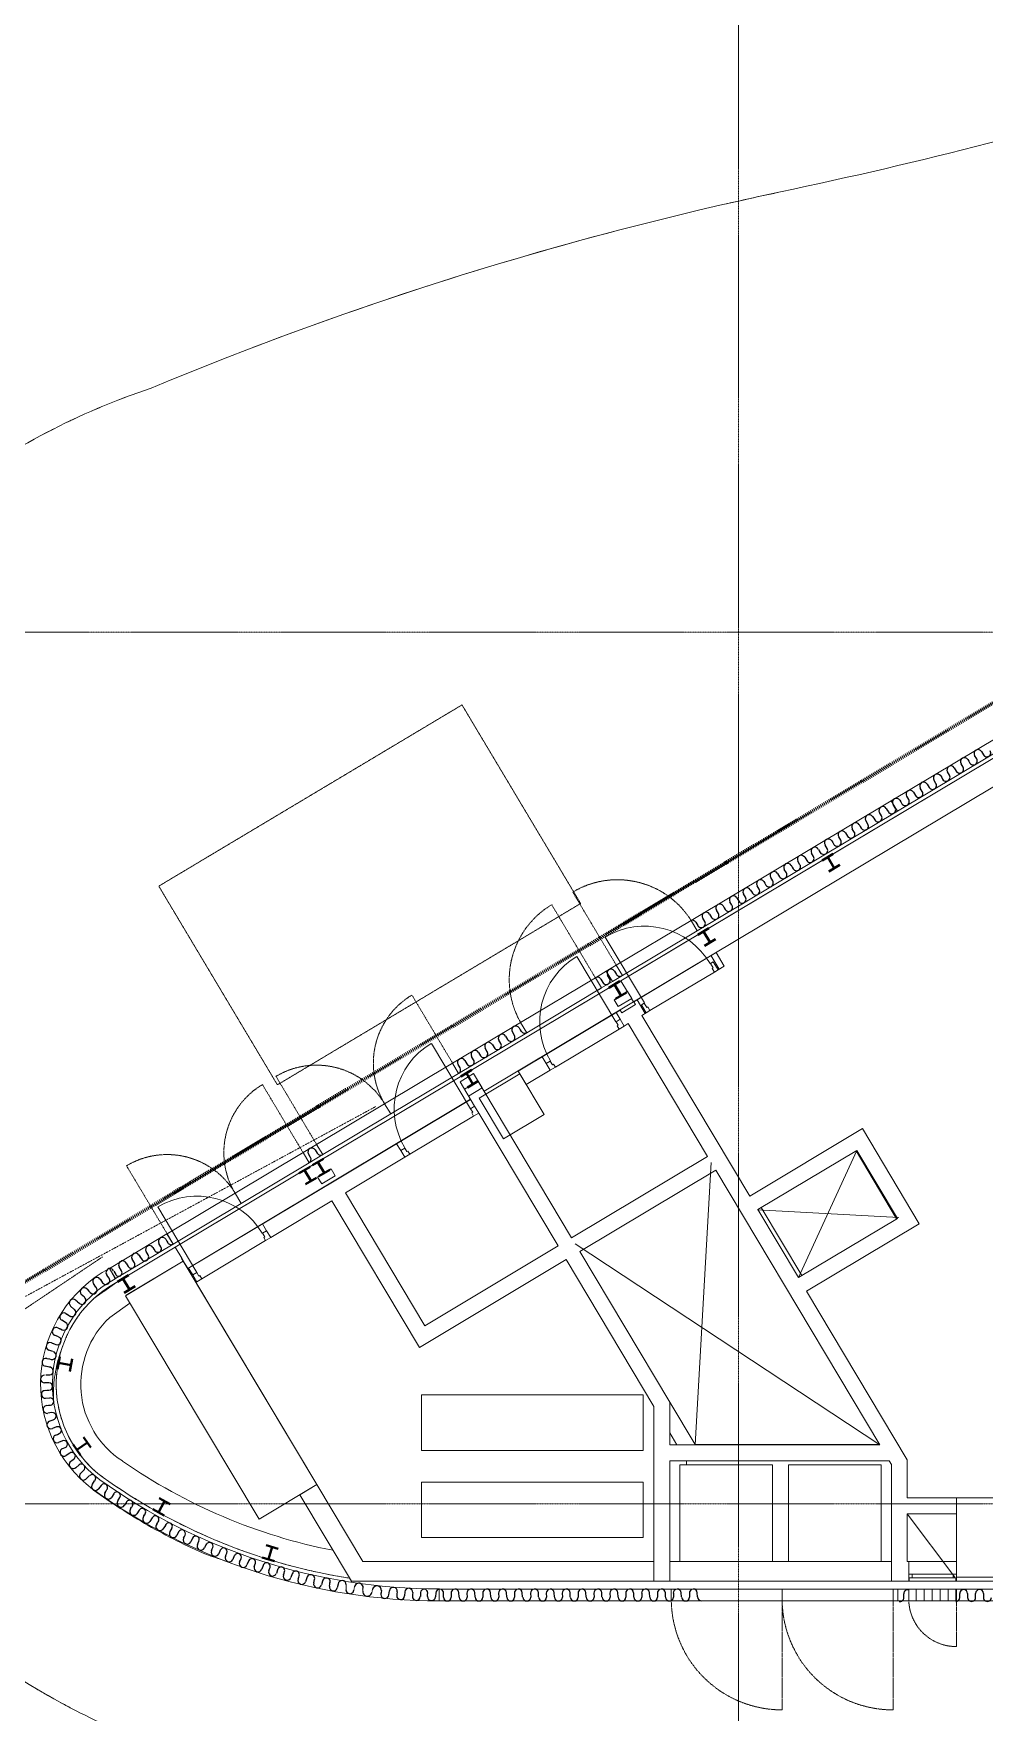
# Model space of a CAD drawing. Header units: millimetres. Extents: x -1578195 to 622687, y -255792 to 391308.
# Drawn here: x -1537657 to -1525649, y 113084 to 134269 of the extents above; entities that cross this region are included whole.
import ezdxf

# ---------------------------------------------------------------- set-up
doc = ezdxf.new("R2010")
doc.units = ezdxf.units.MM
for name, pattern in [('Center', [25.4, 15.875, -3.175, 3.175, -3.175]), ('Double dash', [24.5, 10, -3, 2, -3, 2, -4.5]), ('Grid Line', [21, 12, -3, 3, -3]), ('Hidden', [2.25, 1, -1.25]), ('Long Dash', [13.5, 9, -4.5]), ('Overhead', [1.8, 1.2, -0.6])]:
    doc.linetypes.add(name, pattern=pattern)
for name, color, linetype, lineweight in [('A-010-M_CENTRELINE', 130, 'Center', 5), ('A-010-M_LINE', 90, 'Continuous', 5), ('A-010-M_LINE_Over', 1, 'Overhead', 5), ('A-200-M_WALL', 113, 'Continuous', 9), ('A-200-M_WALL_EXT', 113, 'Continuous', 9), ('A-200-M_WALL_INT', 2, 'Continuous', 9), ('A-215-M_CURT_PANEL', 51, 'Continuous', 5), ('A-230-M_FLOOR', 192, 'Continuous', 18), ('A-314-M_WINDOW', 151, 'Continuous', 5), ('A-325-M_DOOR', 31, 'Continuous', 5), ('A-325-M_DOOR_PANEL', 31, 'Continuous', 5), ('A-325-MH_DOOR', 31, 'Long Dash', 5), ('C-910-M_SITE_BOUND', 91, 'Double dash', 70), ('S-280-M_COLUMN', 52, 'Continuous', 9), ('Z-030-M_GRID', 191, 'Continuous', 5), ('Z-060-M_DETAIL', 92, 'Continuous', 5)]:
    doc.layers.add(name, color=color, linetype=linetype, lineweight=lineweight)

# ---------------------------------------------------------------- blocks, each defined once
blk = doc.blocks.new('0291')
at = {"layer": 'A-325-M_DOOR_PANEL'}
h = blk.add_hatch(dxfattribs=at)
h.set_pattern_fill('FP_5', color=1, angle=180, style=0, pattern_type=2)
h.set_pattern_definition([(90, (8690.78, 151381.17), (-100, 6e-15), [])])
h.paths.add_polyline_path([(9000, 151381), (9000, 151231), (9600, 151231), (9600, 151381), (9086, 151381)], flags=0)
at = {"layer": 'A-010-M_CENTRELINE', "color": 1}
for p, q in [((1893, 151435), (1893, 151385)), ((1998, 151409), (1991, 151368)), ((2106, 151382), (2106, 151355)), ((2229, 151375), (2217, 151339))]:
    blk.add_line(p, q, dxfattribs=at)
at = {"layer": 'A-010-M_LINE', "color": 1, "lineweight": 25}
for p, q in [((9745, 161847), (9758, 161826)), ((9745, 161847), (9758, 161826)), ((9857, 161856), (9831, 161898)), ((9917, 161950), (9930, 161928)), ((9930, 161928), (9942, 161907)), ((9402, 161642), (9415, 161621)), ((9513, 161650), (9488, 161693)), ((9573, 161745), (9586, 161723)), ((9586, 161723), (9599, 161702)), ((9685, 161753), (9659, 161796)), ((9758, 161826), (9771, 161804)), ((9058, 161437), (9071, 161415)), ((9170, 161445), (9144, 161488)), ((9230, 161539), (9243, 161518)), ((9243, 161518), (9256, 161497)), ((9342, 161548), (9316, 161591)), ((9415, 161621), (9427, 161599)), ((8715, 161232), (8728, 161210)), ((8827, 161240), (8801, 161283)), ((8887, 161334), (8900, 161313)), ((8900, 161313), (8912, 161291)), ((8998, 161343), (8973, 161386)), ((9071, 161415), (9084, 161394)), ((8372, 161027), (8384, 161005)), ((8384, 161005), (8397, 160984)), ((8483, 161035), (8458, 161078)), ((8543, 161129), (8556, 161108)), ((8556, 161108), (8569, 161086)), ((8655, 161137), (8629, 161180)), ((8728, 161210), (8741, 161189)), ((8028, 160821), (8041, 160800)), ((8041, 160800), (8054, 160778)), ((8140, 160830), (8114, 160873)), ((8200, 160924), (8213, 160902)), ((8213, 160902), (8226, 160881)), ((8311, 160932), (8286, 160975)), ((7685, 160616), (7698, 160595)), ((7685, 160616), (7698, 160595)), ((7698, 160595), (7711, 160573)), ((7796, 160625), (7771, 160667)), ((7857, 160719), (7869, 160697)), ((7869, 160697), (7882, 160676)), ((7968, 160727), (7942, 160770)), ((7342, 160411), (7354, 160390)), ((7354, 160390), (7367, 160368)), ((7453, 160419), (7427, 160462)), ((7513, 160514), (7526, 160492)), ((7526, 160492), (7539, 160471)), ((7625, 160522), (7599, 160565)), ((6938, 160112), (6912, 160155)), ((6938, 160112), (6912, 160155)), ((6998, 160206), (7011, 160184)), ((6998, 160206), (7011, 160184)), ((7011, 160184), (7024, 160163)), ((7110, 160214), (7084, 160257)), ((7170, 160308), (7183, 160287)), ((7183, 160287), (7196, 160265)), ((7281, 160317), (7256, 160360)), ((6595, 159906), (6569, 159949)), ((6655, 160001), (6668, 159979)), ((6655, 160001), (6668, 159979)), ((6668, 159979), (6680, 159958)), ((6766, 160009), (6741, 160052)), ((6826, 160103), (6839, 160082)), ((6839, 160082), (6852, 160060)), ((6311, 159795), (6324, 159774)), ((6324, 159774), (6337, 159753)), ((6423, 159804), (6397, 159847)), ((6483, 159898), (6496, 159877)), ((6496, 159877), (6509, 159855)), ((5221, 159086), (5195, 159129)), ((5281, 159180), (5294, 159159)), ((5294, 159159), (5307, 159137)), ((5110, 159077), (5122, 159056)), ((5122, 159056), (5135, 159034)), ((4080, 158462), (4092, 158440)), ((3736, 158257), (3749, 158235)), ((3848, 158265), (3822, 158308)), ((3908, 158359), (3921, 158338)), ((3921, 158338), (3933, 158316)), ((4019, 158368), (3994, 158411)), ((4092, 158440), (4105, 158419)), ((3393, 158052), (3406, 158030)), ((3504, 158060), (3479, 158103)), ((3564, 158154), (3577, 158133)), ((3577, 158133), (3590, 158111)), ((3676, 158162), (3650, 158205)), ((3749, 158235), (3762, 158214)), ((3333, 157957), (3307, 158000)), ((3406, 158030), (3418, 158009)), ((1444, 156829), (1418, 156872)), ((1504, 156923), (1517, 156902)), ((1517, 156902), (1530, 156880)), ((-445, 155700), (-470, 155743)), ((-384, 155795), (-372, 155773)), ((-372, 155773), (-359, 155752)), ((-884, 155494), (-871, 155473)), ((-780, 155498), (-808, 155545)), ((-722, 155597), (-709, 155575)), ((-718, 155589), (-705, 155568)), ((-705, 155568), (-692, 155547)), ((-606, 155598), (-632, 155641)), ((-546, 155692), (-533, 155671)), ((-533, 155671), (-523, 155654)), ((-1215, 155294), (-1200, 155274)), ((-1210, 155287), (-1195, 155267)), ((-1099, 155303), (-1128, 155344)), ((-1041, 155392), (-1028, 155370)), ((-1028, 155370), (-1016, 155351)), ((-941, 155396), (-972, 155447)), ((-871, 155473), (-858, 155451)), ((-1411, 155064), (-1452, 155100)), ((-1377, 155167), (-1360, 155148)), ((-1371, 155160), (-1355, 155142)), ((-1355, 155142), (-1338, 155123)), ((-1265, 155192), (-1297, 155237)), ((-1195, 155267), (-1181, 155246)), ((-1645, 154859), (-1624, 154846)), ((-1544, 154914), (-1585, 154950)), ((-1519, 155026), (-1500, 155009)), ((-1512, 155020), (-1493, 155003)), ((-1493, 155003), (-1475, 154987)), ((-1746, 154678), (-1723, 154667)), ((-1738, 154674), (-1715, 154663)), ((-1715, 154663), (-1693, 154653)), ((-1652, 154745), (-1698, 154774)), ((-1637, 154854), (-1616, 154841)), ((-1616, 154841), (-1595, 154827)), ((-1827, 154489), (-1803, 154480)), ((-1819, 154486), (-1795, 154477)), ((-1795, 154477), (-1772, 154468)), ((-1739, 154564), (-1789, 154587)), ((-1886, 154292), (-1862, 154287)), ((-1878, 154290), (-1853, 154285)), ((-1810, 154378), (-1862, 154395)), ((-1853, 154285), (-1829, 154279)), ((-1854, 154182), (-1908, 154194)), ((-1857, 154183), (-1908, 154194)), ((-1899, 154083), (-1874, 154083)), ((-1874, 154083), (-1849, 154083)), ((-1859, 153982), (-1914, 153982)), ((-1909, 153888), (-1884, 153890)), ((-1884, 153890), (-1859, 153891)), ((-1847, 153792), (-1902, 153788)), ((-1891, 153698), (-1866, 153700)), ((-1891, 153698), (-1866, 153700)), ((-1821, 153608), (-1875, 153599)), ((-1866, 153700), (-1841, 153701)), ((-1853, 153499), (-1830, 153508)), ((-1830, 153508), (-1807, 153518)), ((-1765, 153427), (-1815, 153406)), ((-1777, 153324), (-1753, 153333)), ((-1753, 153333), (-1730, 153343)), ((-1687, 153252), (-1738, 153231)), ((-1676, 153158), (-1653, 153168)), ((-1699, 153149), (-1676, 153158)), ((-1597, 153097), (-1642, 153067)), ((-1585, 152991), (-1565, 153006)), ((-1565, 153006), (-1546, 153022)), ((-1479, 152948), (-1521, 152913)), ((-1457, 152842), (-1439, 152860)), ((-1439, 152860), (-1421, 152877)), ((-1345, 152813), (-1392, 152767)), ((-1296, 152727), (-1282, 152748)), ((-1311, 152707), (-1296, 152727)), ((-1311, 152707), (-1296, 152727)), ((-1201, 152689), (-1233, 152645)), ((-1153, 152593), (-1140, 152614)), ((-1152, 152593), (-1140, 152615)), ((-1152, 152593), (-1140, 152615)), ((-1140, 152614), (-1127, 152636)), ((-1041, 152585), (-1069, 152538)), ((-976, 152517), (-963, 152538)), ((-989, 152495), (-976, 152517)), ((-880, 152480), (-910, 152434)), ((-828, 152392), (-816, 152414)), ((-814, 152416), (-810, 152423)), ((-720, 152377), (-749, 152331)), ((-665, 152295), (-652, 152316)), ((-654, 152313), (-650, 152320)), ((-650, 152318), (-646, 152326)), ((-556, 152279), (-586, 152234)), ((-498, 152200), (-485, 152222)), ((-487, 152219), (-483, 152226)), ((-484, 152224), (-479, 152231)), ((-389, 152185), (-419, 152139)), ((-306, 152150), (-331, 152106)), ((-222, 152102), (-244, 152057)), ((-159, 152022), (-148, 152044)), ((-148, 152044), (-140, 152062)), ((-47, 152024), (-69, 151979)), ((16, 151944), (27, 151966)), ((27, 151966), (35, 151984)), ((128, 151946), (106, 151901)), ((202, 151887), (210, 151905)), ((193, 151864), (202, 151887)), ((304, 151871), (285, 151825)), ((371, 151794), (381, 151818)), ((381, 151818), (388, 151836)), ((482, 151802), (463, 151756)), ((549, 151725), (559, 151748)), ((559, 151748), (567, 151766)), ((661, 151732), (641, 151686)), ((734, 151665), (742, 151688)), ((742, 151688), (749, 151707)), ((845, 151679), (828, 151632)), ((918, 151612), (927, 151636)), ((927, 151636), (933, 151655)), ((1029, 151626), (1013, 151579)), ((1103, 151560), (1111, 151584)), ((1111, 151584), (1117, 151602)), ((1213, 151574), (1197, 151527)), ((1287, 151508), (1295, 151531)), ((1295, 151531), (1302, 151550)), ((1398, 151522), (1381, 151474)), ((1485, 151460), (1495, 151502)), ((1595, 151481), (1581, 151433)), ((1684, 151419), (1690, 151443)), ((1690, 151443), (1690, 151463)), ((1793, 151444), (1782, 151396)), ((2336, 151337), (2333, 151314)), ((2335, 151326), (2336, 151335)), ((2340, 151362), (2336, 151337)), ((2433, 151310), (2440, 151360)), ((2536, 151323), (2533, 151300)), ((2539, 151347), (2536, 151323)), ((2539, 151346), (2536, 151321)), ((2635, 151346), (2633, 151296)), ((2733, 151314), (2731, 151294)), ((2735, 151337), (2732, 151312)), ((2735, 151338), (2733, 151314)), ((2833, 151337), (2831, 151287)), ((2922, 151287), (2923, 151312)), ((2923, 151312), (2924, 151332)), ((3025, 151332), (3022, 151282)), ((3122, 151278), (3124, 151327)), ((3219, 151328), (3222, 151279)), ((3322, 151284), (3319, 151334)), ((3419, 151328), (3422, 151279)), ((3522, 151284), (3519, 151334)), ((3619, 151328), (3622, 151279)), ((3722, 151284), (3719, 151334)), ((3819, 151328), (3822, 151279)), ((3922, 151284), (3919, 151334)), ((4019, 151328), (4022, 151279)), ((4122, 151284), (4119, 151334)), ((4222, 151328), (4225, 151279)), ((4325, 151284), (4322, 151334)), ((4422, 151328), (4425, 151279)), ((4525, 151284), (4522, 151334)), ((4622, 151328), (4625, 151279)), ((4725, 151284), (4722, 151334)), ((4822, 151328), (4825, 151279)), ((4925, 151284), (4922, 151334)), ((5022, 151328), (5025, 151279)), ((5125, 151284), (5122, 151334)), ((5225, 151328), (5228, 151279)), ((5328, 151284), (5325, 151334)), ((5425, 151328), (5428, 151279)), ((5528, 151284), (5525, 151334)), ((5626, 151328), (5628, 151279)), ((5728, 151284), (5725, 151334)), ((5826, 151328), (5828, 151279)), ((5928, 151284), (5925, 151334)), ((6026, 151328), (6028, 151279)), ((6128, 151284), (6125, 151334)), ((6229, 151328), (6231, 151279)), ((6331, 151284), (6328, 151334)), ((8936, 151273), (8935, 151323)), ((9642, 151274), (9642, 151324)), ((9742, 151325), (9742, 151300)), ((9742, 151300), (9742, 151275)), ((9842, 151275), (9842, 151325)), ((9942, 151326), (9942, 151301)), ((9942, 151301), (9942, 151276))]:
    blk.add_line(p, q, dxfattribs=at)
at = {"layer": 'A-010-M_LINE', "color": 1, "linetype": 'Hidden'}
blk.add_line((2270, 157471), (-3183, 154519), dxfattribs=at)
at = {"layer": 'A-010-M_LINE', "color": 1}
for p, q in [((6303, 153201), (6504, 156765)), ((7605, 155311), (8344, 156917)), ((8872, 156068), (7090, 156168)), ((8633, 153201), (4787, 155739)), ((8780, 151731), (5980, 151731)), ((5980, 151731), (5980, 151481)), ((8780, 151481), (8780, 151731)), ((5980, 151481), (8780, 151481))]:
    blk.add_line(p, q, dxfattribs=at)
at = {"layer": 'A-010-M_LINE', "color": 1, "linetype": 'Overhead'}
blk.add_line((-1183, 155573), (-32940, 134267), dxfattribs=at)
at = {"layer": 'A-010-M_LINE', "color": 1, "lineweight": 25}
for centre, radius, start, end in [((9702, 161822), 50, 30.8592, 210.8592), ((9814, 161830), 50, 210.8592, 30.8592), ((9874, 161924), 50, 30.8592, 210.8592), ((9985, 161933), 50, 210.8592, 30.8592), ((9359, 161616), 50, 30.8592, 210.8592), ((9470, 161625), 50, 210.8592, 30.8592), ((9531, 161719), 50, 30.8592, 210.8592), ((9642, 161727), 50, 210.8592, 30.8592), ((9015, 161411), 50, 30.8592, 210.8592), ((9127, 161420), 50, 210.8592, 30.8592), ((9187, 161514), 50, 30.8592, 210.8592), ((9299, 161522), 50, 210.8592, 30.8592), ((8672, 161206), 50, 30.8592, 210.8592), ((8784, 161214), 50, 210.8592, 30.8592), ((8844, 161309), 50, 30.8592, 210.8592), ((8955, 161317), 50, 210.8592, 30.8592), ((8329, 161001), 50, 30.8592, 210.8592), ((8440, 161009), 50, 210.8592, 30.8592), ((8500, 161103), 50, 30.8592, 210.8592), ((8612, 161112), 50, 210.8592, 30.8592), ((7985, 160796), 50, 30.8592, 210.8592), ((8097, 160804), 50, 210.8592, 30.8592), ((8157, 160898), 50, 30.8592, 210.8592), ((8269, 160907), 50, 210.8592, 30.8592), ((7642, 160591), 50, 30.8592, 210.8592), ((7753, 160599), 50, 210.8592, 30.8592), ((7814, 160693), 50, 30.8592, 210.8592), ((7925, 160701), 50, 210.8592, 30.8592), ((7299, 160385), 50, 30.8592, 210.8592), ((7410, 160394), 50, 210.8592, 30.8592), ((7470, 160488), 50, 30.8592, 210.8592), ((7582, 160496), 50, 210.8592, 30.8592), ((6955, 160180), 50, 30.8592, 210.8592), ((6955, 160180), 50, 30.8592, 210.8592), ((7067, 160189), 50, 210.8592, 30.8592), ((7127, 160283), 50, 30.8592, 210.8592), ((7238, 160291), 50, 210.8592, 30.8592), ((6612, 159975), 50, 30.8592, 210.8592), ((6723, 159983), 50, 210.8592, 30.8592), ((6784, 160078), 50, 30.8592, 210.8592), ((6895, 160086), 50, 210.8592, 30.8592), ((6269, 159770), 50, 30.8592, 118.396), ((6380, 159778), 50, 210.8592, 30.8592), ((6440, 159872), 50, 30.8592, 210.8592), ((6552, 159881), 50, 210.8592, 30.8592), ((5067, 159052), 50, 30.8592, 123.0185), ((5238, 159154), 50, 30.8592, 210.8592), ((5350, 159163), 50, 210.8592, 308.0742), ((5178, 159060), 50, 210.8592, 30.8592), ((4037, 158436), 50, 30.8592, 210.8592), ((3693, 158231), 50, 30.8592, 210.8592), ((3805, 158239), 50, 210.8592, 30.8592), ((3865, 158334), 50, 30.8592, 210.8592), ((3976, 158342), 50, 210.8592, 30.8592), ((4148, 158445), 50, 210.8592, 306.5391), ((3350, 158026), 50, 30.8592, 210.8592), ((3461, 158034), 50, 210.8592, 30.8592), ((3522, 158128), 50, 30.8592, 210.8592), ((3633, 158137), 50, 210.8592, 30.8592), ((3290, 157932), 50, 305.3871, 30.8592), ((1461, 156897), 50, 30.8592, 210.8592), ((1401, 156803), 50, 301.9214, 30.8592), ((1573, 156906), 50, 210.8592, 304.6137), ((-589, 155666), 50, 30.8592, 210.8592), ((-427, 155769), 50, 30.8592, 210.8592), ((-316, 155777), 50, 210.8592, 303.069), ((-929, 155473), 50, 26.7552, 210.8592), ((-819, 155475), 45.5, 210.8592, 30.8592), ((-765, 155571), 50, 30.8592, 210.8592), ((-649, 155572), 50, 210.8592, 30.8592), ((-484, 155677), 45.7, 210.8592, 30.8592), ((-1256, 155265), 50, 34.8592, 214.8592), ((-1140, 155275), 50, 214.8592, 34.8592), ((-1089, 155376), 50, 22.8102, 218.458), ((-979, 155373), 43.6, 210.8592, 30.8592), ((-1414, 155133), 50, 41.3968, 221.3968), ((-1301, 155156), 50, 221.3968, 41.3968), ((-1672, 154816), 50, 57.3968, 237.3968), ((-1552, 154988), 50, 48.3968, 228.3968), ((-1568, 154870), 50, 237.3968, 57.3968), ((-1442, 155024), 50, 228.3968, 48.3968), ((-1767, 154632), 50, 64.3968, 244.3968), ((-1671, 154698), 50, 244.3968, 64.3968), ((-1844, 154442), 50, 69.0554, 249.0554), ((-1754, 154515), 50, 249.0554, 69.0554), ((-1897, 154243), 50, 77.3334, 257.3334), ((-1818, 154328), 50, 257.3334, 77.3334), ((-1914, 154032), 50, 90, 270), ((-1854, 154133), 50, 275.8379, 93.3177), ((-1905, 153838), 50, 94, 274), ((-1859, 153937), 45.5, 270, 90), ((-1883, 153648), 50, 99, 279), ((-1844, 153747), 45.5, 274, 94), ((-1814, 153563), 45.5, 279, 99), ((-1834, 153452), 50, 112.2369, 292.2369), ((-1747, 153385), 45.5, 292.2369, 112.2369), ((-1757, 153278), 50, 112.2369, 292.2369), ((-1670, 153210), 45.5, 292.2369, 112.2369), ((-1670, 153108), 50, 124.2369, 304.2369), ((-1553, 152952), 50, 129.2369, 309.2369), ((-1571, 153060), 45.5, 304.2369, 124.2369), ((-1450, 152912), 45.5, 309.2369, 129.2369), ((-1423, 152806), 50, 129.2369, 307.7162), ((-1313, 152780), 45.5, 314.2369, 134.2369), ((-1271, 152677), 50, 139.2369, 319.2369), ((-1164, 152663), 45.5, 324.2369, 144.2369), ((-1110, 152567), 50, 144.2369, 324.2369), ((-1002, 152562), 45.5, 329.2369, 149.2369), ((-949, 152465), 50, 142.2369, 322.2369), ((-842, 152456), 45.5, 314.4054, 147.2369), ((-789, 152362), 50, 142.2369, 322.2369), ((-682, 152352), 45.5, 314.4054, 147.2369), ((-625, 152264), 50, 142.2369, 322.2369), ((-515, 152260), 45.5, 321.4054, 154.2369), ((-458, 152170), 50, 142.2369, 322.2369), ((-346, 152172), 45.5, 330.4054, 163.2369), ((-287, 152081), 50, 150.4054, 330.4054), ((-181, 152082), 45.7, 334.4054, 154.4054), ((-114, 152000), 50, 154.4054, 334.4054), ((-6, 152004), 45.7, 334.4054, 154.4054), ((61, 151922), 50, 154.4054, 334.4054), ((168, 151923), 45.7, 337.1439, 157.1439), ((346, 151854), 45.7, 337.1439, 157.1439), ((239, 151845), 50, 157.1439, 337.1439), ((417, 151775), 50, 157.1439, 337.1439), ((525, 151784), 45.7, 337.1439, 157.1439), ((595, 151705), 50, 157.1439, 337.1439), ((705, 151720), 45.7, 344.1439, 164.1439), ((889, 151667), 45.7, 344.1439, 164.1439), ((781, 151648), 50, 160.5635, 340.5635), ((965, 151596), 50, 160.5635, 340.5635), ((1073, 151615), 45.7, 344.1439, 164.1439), ((1150, 151543), 50, 160.5635, 340.5635), ((1258, 151563), 45.7, 344.1439, 164.1439), ((1334, 151491), 50, 160.5635, 340.5635), ((1447, 151513), 50, 346.4807, 167.7242), ((1644, 151471), 50, 346.4807, 167.7242), ((1843, 151439), 50, 355.2242, 175.2242), ((1533, 151446), 50, 164.1439, 344.1439), ((1733, 151407), 50, 166.6439, 346.6439), ((1941, 151373), 50, 166.6439, 354.0197), ((2053, 151400), 56, 341.3224, 170.5252), ((2161, 151347), 56, 171.5867, 351.6232), ((2284, 151366), 56, 352.7379, 171.6232), ((2383, 151313), 50, 178.152, 357.0668), ((2490, 151353), 50, 351.8303, 171.8303), ((2583, 151298), 50, 178.152, 357.0668), ((2685, 151341), 50, 354.8303, 174.6723), ((2781, 151289), 50, 177.0668, 357.0668), ((2879, 151334), 45.7, 357.0668, 177.0668), ((2972, 151285), 50, 177.0668, 357.0668), ((3075, 151329), 50, 357.0668, 177.0668), ((3172, 151281), 50, 183.9062, 357.1898), ((3269, 151331), 50, 3.1929, 183.1929), ((3372, 151281), 50, 183.9062, 357.1898), ((3469, 151331), 50, 3.1929, 183.1929), ((3572, 151281), 50, 183.9062, 357.1898), ((3669, 151331), 50, 3.1929, 183.1929), ((3772, 151281), 50, 183.9062, 357.1898), ((3869, 151331), 50, 3.1929, 183.1929), ((3972, 151281), 50, 183.9062, 357.1898), ((4069, 151331), 50, 3.1929, 183.1929), ((4175, 151281), 50, 183.9062, 357.1898), ((4272, 151331), 50, 3.1929, 183.1929), ((4375, 151281), 50, 183.9062, 357.1898), ((4472, 151331), 50, 3.1929, 183.1929), ((4575, 151281), 50, 183.9062, 357.1898), ((4672, 151331), 50, 3.1929, 183.1929), ((4775, 151281), 50, 183.9062, 357.1898), ((4872, 151331), 50, 3.1929, 183.1929), ((4975, 151281), 50, 183.9062, 357.1898), ((5072, 151331), 50, 3.1929, 183.1929), ((5178, 151281), 50, 183.9062, 357.1898), ((5275, 151331), 50, 3.1929, 183.1929), ((5378, 151281), 50, 183.9062, 357.1898), ((5475, 151331), 50, 3.1929, 183.1929), ((5578, 151281), 50, 183.9062, 357.1898), ((5675, 151331), 50, 3.1929, 183.1929), ((5778, 151281), 50, 183.9062, 357.1898), ((5875, 151331), 50, 3.1929, 183.1929), ((5978, 151281), 50, 183.9062, 357.1898), ((6075, 151331), 50, 3.1929, 183.1929), ((6181, 151281), 50, 183.9062, 357.1898), ((6279, 151331), 50, 3.1929, 183.1929), ((6384, 151284), 52.6, 180, 270), ((8886, 151273), 50, 261.9198, 0.3311), ((8985, 151323), 50, 81.336, 180.3311), ((9592, 151274), 50, 270.3311, 0.3311), ((9692, 151324), 50, 0.3311, 180.3311), ((9792, 151275), 50, 180.3311, 0.3311), ((9892, 151326), 50, 0.3311, 180.3311), ((9992, 151276), 50, 180.3311, 0.3311)]:
    blk.add_arc(centre, radius, start, end, dxfattribs=at)
at = {"layer": 'A-010-M_LINE_Over', "color": 1}
for p, q in [((-472, 160251), (3357, 162538)), ((3357, 162538), (4855, 160032)), ((1026, 157744), (-472, 160251)), ((4855, 160032), (1026, 157744))]:
    blk.add_line(p, q, dxfattribs=at)
at = {"layer": 'A-200-M_WALL', "color": 1}
for p, q in [((-1024, 155296), (-1096, 155428)), ((3068, 151233), (3068, 151383))]:
    blk.add_line(p, q, dxfattribs=at)
for centre, radius, start, end in [((-302, 153966), 1663, 118.5261, 232.815), ((-302, 153966), 1513, 118.5261, 232.7419), ((3068, 158733), 7350, 234.3343, 270), ((3068, 158733), 7500, 234.3187, 270)]:
    blk.add_arc(centre, radius, start, end, dxfattribs=at)
at = {"layer": 'A-200-M_WALL_EXT', "color": 1, "lineweight": 13}
for p, q in [((5365, 159058), (22384, 169227)), ((22466, 168915), (5524, 158792)), ((-265, 155694), (5365, 159058)), ((5365, 159058), (5448, 158919)), ((5524, 158792), (3637, 157664)), ((5499, 158834), (5524, 158792)), ((3465, 157561), (-106, 155428)), ((-1003, 155253), (-265, 155694)), ((-163, 155519), (-882, 155090)), ((-265, 155694), (-182, 155555)), ((-182, 155555), (-265, 155694)), ((-131, 155469), (-106, 155428)), ((-1287, 155051), (-1003, 155252)), ((-1003, 155252), (-1003, 155253)), ((-882, 155089), (-882, 155090)), ((-836, 154990), (-1092, 154809))]:
    blk.add_line(p, q, dxfattribs=at)
for centre, radius, start, end in [((-302, 153966), 1465, 132.2609, 236.7782), ((-302, 153966), 1155, 133.1479, 236.9855), ((3068, 158733), 6992, 235.1168, 258.9533), ((3068, 158733), 7302, 235.1546, 261.1039)]:
    blk.add_arc(centre, radius, start, end, dxfattribs=at)
at = {"layer": 'A-200-M_WALL_INT', "color": 1}
for p, q in [((5526, 158790), (6566, 159412)), ((6502, 159373), (6605, 159202)), ((6669, 159240), (6566, 159412)), ((6545, 159166), (5731, 158680)), ((6592, 159194), (6669, 159240)), ((5449, 158920), (5277, 158817)), ((5500, 158834), (5449, 158920)), ((4067, 157918), (5355, 158688)), ((5277, 158817), (5329, 158731)), ((5329, 158731), (5500, 158834)), ((5375, 158654), (5355, 158688)), ((5547, 158756), (5375, 158654)), ((5526, 158790), (5547, 158756)), ((5671, 158644), (5568, 158815)), ((5303, 158657), (5354, 158571)), ((5406, 158485), (5457, 158516)), ((5457, 158516), (6459, 156839)), ((5629, 158619), (5684, 158651)), ((6990, 156341), (5629, 158619)), ((5341, 158447), (4536, 157966)), ((4420, 158013), (4369, 158099)), ((3504, 157885), (3333, 157783)), ((4742, 155813), (3504, 157885)), ((4067, 157918), (4169, 157747)), ((4169, 157747), (4472, 157927)), ((3333, 157783), (3517, 157474)), ((3560, 157791), (3389, 157689)), ((3389, 157689), (3440, 157603)), ((3440, 157603), (3612, 157705)), ((3612, 157705), (3560, 157791)), ((1783, 156554), (3466, 157559)), ((3504, 157349), (2699, 156868)), ((3569, 157388), (4571, 155711)), ((8413, 157191), (6990, 156341)), ((9131, 155990), (8413, 157191)), ((2583, 156915), (2532, 157001)), ((1886, 156382), (2635, 156830)), ((6459, 156839), (4742, 155813)), ((7092, 156169), (8344, 156917)), ((8344, 156917), (8857, 156059)), ((1783, 156554), (-105, 155425)), ((1706, 156683), (1534, 156580)), ((1534, 156580), (1586, 156495)), ((1586, 156495), (1757, 156597)), ((1757, 156597), (1706, 156683)), ((4845, 155642), (6562, 156667)), ((6562, 156667), (8633, 153201)), ((2888, 154705), (1886, 156382)), ((942, 155818), (1714, 156279)), ((1714, 156279), (2819, 154431)), ((7605, 155311), (7092, 156169)), ((839, 155989), (890, 155903)), ((8857, 156059), (7605, 155311)), ((7708, 155139), (9131, 155990)), ((877, 155779), (72, 155298)), ((4571, 155711), (2888, 154705)), ((-182, 155555), (-183, 155554)), ((-183, 155554), (-132, 155468)), ((-131, 155469), (-182, 155555)), ((2819, 154431), (4673, 155539)), ((4673, 155539), (5780, 153686)), ((5980, 153741), (4845, 155642)), ((-132, 155468), (-131, 155469)), ((-105, 155425), (-3, 155253)), ((-44, 155345), (-95, 155431)), ((-3, 155253), (8, 155259)), ((8980, 153010), (7708, 155139)), ((5780, 151481), (5780, 153686)), ((5980, 153201), (5980, 153741)), ((8633, 153201), (5980, 153201)), ((5980, 151731), (5980, 153001)), ((5980, 153001), (8752, 153001)), ((8752, 153001), (8780, 152954)), ((8780, 152954), (8780, 151731)), ((8980, 152531), (8980, 153010)), ((1524, 152700), (1309, 152572)), ((1309, 152572), (1961, 151481)), ((2103, 151731), (1524, 152700)), ((9600, 152531), (8980, 152531)), ((9600, 152331), (9600, 152531)), ((8980, 151731), (8980, 152331)), ((8980, 152331), (9600, 152331)), ((5780, 151731), (2103, 151731)), ((8980, 151731), (9600, 151731)), ((9000, 151481), (9000, 151731)), ((1961, 151481), (5980, 151481)), ((8780, 151481), (9005, 151481)), ((9600, 151481), (9595, 151481)), ((9600, 151481), (9600, 151525))]:
    blk.add_line(p, q, dxfattribs=at)
at = {"layer": 'A-215-M_CURT_PANEL', "color": 1, "lineweight": 9}
for p, q in [((14701, 164867), (8778, 161327)), ((8855, 161199), (14778, 164738)), ((8778, 161327), (6251, 159817)), ((8855, 161199), (8778, 161327)), ((8778, 161327), (8855, 161199)), ((6328, 159689), (8855, 161199)), ((5179, 159177), (5041, 159095)), ((5306, 159253), (5179, 159177)), ((5179, 159177), (5256, 159048)), ((5256, 159048), (5179, 159177)), ((5256, 159048), (5383, 159124)), ((5118, 158966), (5256, 159048)), ((4097, 158530), (3238, 158018)), ((3315, 157889), (4174, 158402)), ((1521, 156992), (1350, 156889)), ((1427, 156760), (1598, 156863)), ((-369, 155862), (-1096, 155428)), ((-1019, 155299), (-292, 155733)), ((-292, 155733), (-369, 155862)), ((-1096, 155428), (-1019, 155299)), ((6000, 151381), (3068, 151381)), ((3068, 151381), (3068, 151231)), ((6000, 151231), (6000, 151381)), ((8859, 151381), (8800, 151381)), ((8800, 151381), (8800, 151231)), ((8859, 151231), (8859, 151381)), ((9000, 151381), (8859, 151381)), ((8859, 151381), (8859, 151231)), ((13900, 151381), (9600, 151381)), ((3068, 151231), (6000, 151231)), ((8800, 151231), (8859, 151231)), ((8859, 151231), (9000, 151231)), ((9600, 151231), (13900, 151231))]:
    blk.add_line(p, q, dxfattribs=at)
at = {"layer": 'A-230-M_FLOOR', "color": 1}
for p, q in [((22410, 169242), (6412, 159683)), ((6412, 159683), (4694, 158656)), ((4694, 158656), (2497, 157344)), ((2497, 157344), (-201, 155732)), ((8333, 156910), (8846, 156052)), ((7648, 155336), (7135, 156195)), ((-201, 155732), (-1002, 155253)), ((-1002, 155253), (-1167, 155137)), ((-1003, 155253), (-1108, 155190)), ((-2, 155254), (1524, 152700)), ((2844, 153831), (2844, 153131)), ((5644, 153831), (2844, 153831)), ((5644, 153131), (5644, 153831)), ((6300, 153206), (5980, 153741)), ((6070, 153201), (5980, 153351)), ((8630, 153206), (6300, 153206)), ((2844, 153131), (5644, 153131)), ((6191, 152951), (6191, 152999)), ((2844, 152731), (2844, 152031)), ((5644, 152731), (2844, 152731)), ((5644, 152031), (5644, 152731)), ((2844, 152031), (5644, 152031)), ((1938, 151519), (1960, 151481)), ((1960, 151469), (1961, 151481)), ((9600, 151481), (10200, 151481))]:
    blk.add_line(p, q, dxfattribs=at)
for centre, radius, start, end in [((16602, 125421), 44555, 101.9476, 102.8408), ((16602, 125421), 44555, 103.734, 110.8796), ((2259, 158043), 8950, 112.6715, 113.5439), ((2259, 158043), 8950, 110.5398, 111.2826), ((2259, 158043), 8950, 114.8045, 115.7216), ((2259, 158043), 8950, 116.9377, 117.8878), ((-302, 153966), 1465, 123.3956, 131.7883), ((-302, 153966), 1465, 138.2471, 140.8755), ((-302, 153966), 1465, 133.0312, 135.6595), ((-302, 153966), 1465, 148.6788, 151.3076), ((-302, 153966), 1465, 143.4629, 146.0915), ((-302, 153966), 1465, 159.1104, 161.7396), ((-302, 153966), 1465, 153.8946, 156.5236), ((-302, 153966), 1465, 169.5421, 172.1718), ((-302, 153966), 1465, 164.3263, 166.9557), ((-302, 153966), 1465, 174.758, 177.3878), ((-302, 153966), 1465, 179.9738, 182.6039), ((-302, 153966), 1465, 185.1896, 187.82), ((-302, 153966), 1465, 190.4055, 193.0361), ((-302, 153966), 1465, 195.6213, 198.2522), ((-302, 153966), 1465, 200.8371, 203.4683), ((-302, 153966), 1465, 206.053, 208.6844), ((-302, 153966), 1465, 211.2688, 213.9005), ((-302, 153966), 1465, 216.4846, 219.1167), ((-302, 153966), 1465, 221.7005, 224.3328), ((-302, 153966), 1465, 226.9163, 229.549), ((-302, 153966), 1465, 232.1322, 232.7159), ((3068, 158733), 7302, 234.3396, 234.7073), ((3068, 158733), 7302, 235.8104, 237.0643), ((3068, 158733), 7302, 238.1158, 239.3648), ((3068, 158733), 7302, 240.4188, 241.6665), ((3068, 158733), 7302, 242.7201, 243.9702), ((3068, 158733), 7302, 245.0202, 246.2767), ((3068, 158733), 7302, 247.3194, 248.5874), ((3068, 158733), 7302, 249.6178, 250.9053), ((3068, 158733), 7302, 251.9158, 253.2364), ((3068, 158733), 7302, 254.2133, 255.5967), ((3068, 158733), 7302, 256.5104, 258.0443), ((3068, 158733), 7302, 258.8073, 261.1039), ((3068, 158733), 10000, 233.1336, 240.8949), ((3068, 158733), 10000, 239.438, 240.3759), ((3068, 158733), 10000, 240.8949, 246.7159), ((3068, 158733), 10000, 241.414, 242.3518)]:
    blk.add_arc(centre, radius, start, end, dxfattribs=at)
for points in [[(7378, 169011), (10899, 169756), (14355, 170800), (17699, 172129)], [(-568, 166535), (1996, 167606), (4660, 168436), (7378, 169011)], [(-1305, 152639), (-1302, 152637), (-1300, 152634), (-1297, 152631)], [(-1297, 152631), (-1075, 152470), (-845, 152321), (-607, 152185)], [(-607, 152185), (-368, 152049), (-123, 151926), (129, 151818)], [(129, 151818), (205, 151791), (282, 151765), (359, 151740)]]:
    blk.add_open_spline(points, degree=3, dxfattribs=at)
for points, knots in [([(-568, 166535), (-1022, 166384), (-1907, 166008), (-3127, 165240), (-4208, 164286), (-4922, 163416), (-5275, 162878), (-5361, 162738)], [0, 0, 0, 0, 0.125, 0.25, 0.375, 0.5, 0.5428571, 0.5428571, 0.5428571, 0.5428571]), ([(-1705, 154391), (-1720, 154349), (-1741, 154284), (-1757, 154218), (-1762, 154195)], [-0.67195315, -0.67195315, -0.67195315, -0.67195315, -0.625, -0.6, -0.6, -0.6, -0.6]), ([(-1762, 154195), (-1783, 154102), (-1802, 153964), (-1804, 153824), (-1803, 153780)], [-0.6, -0.6, -0.6, -0.6, -0.5, -0.4530094, -0.4530094, -0.4530094, -0.4530094])]:
    blk.add_open_spline(points, degree=3, knots=knots, dxfattribs=at)
at = {"layer": 'A-314-M_WINDOW', "color": 1, "lineweight": 18}
for p, q in [((9040, 151569), (9000, 151569)), ((9000, 151525), (9040, 151525)), ((9595, 151525), (9005, 151525)), ((9005, 151525), (9005, 151481)), ((9005, 151481), (9595, 151481)), ((9040, 151525), (9040, 151569)), ((9600, 151569), (9560, 151569)), ((9560, 151569), (9560, 151525)), ((9560, 151525), (9600, 151525)), ((9595, 151481), (9595, 151525)), ((9600, 151525), (9600, 151531))]:
    blk.add_line(p, q, dxfattribs=at)
at = {"layer": 'A-314-M_WINDOW', "color": 1}
blk.add_line((9040, 151569), (9560, 151569), dxfattribs=at)
at = {"layer": 'A-325-M_DOOR', "color": 1, "lineweight": 9}
for p, q in [((6251, 159817), (5306, 159253)), ((6328, 159689), (6251, 159817)), ((5383, 159124), (6328, 159689)), ((4097, 158530), (5041, 159095)), ((5041, 159095), (5118, 158966)), ((5306, 159253), (5383, 159124)), ((6530, 159297), (6496, 159277)), ((6496, 159277), (6529, 159221)), ((6529, 159221), (6516, 159213)), ((6516, 159213), (6545, 159166)), ((6592, 159194), (6530, 159297)), ((6545, 159166), (6592, 159194)), ((5118, 158966), (4174, 158402)), ((5656, 158775), (5622, 158754)), ((5622, 158754), (5684, 158651)), ((5690, 158719), (5656, 158775)), ((5684, 158651), (5731, 158680)), ((5703, 158727), (5690, 158719)), ((5731, 158680), (5703, 158727)), ((4174, 158402), (4097, 158530)), ((5303, 158540), (5354, 158571)), ((5330, 158495), (5303, 158540)), ((5317, 158487), (5330, 158495)), ((5341, 158447), (5317, 158487)), ((5406, 158485), (5341, 158447)), ((5354, 158571), (5406, 158485)), ((4420, 158013), (4472, 158044)), ((4472, 158044), (4499, 157998)), ((4472, 157927), (4420, 158013)), ((4536, 157966), (4472, 157927)), ((4499, 157998), (4512, 158006)), ((4512, 158006), (4536, 157966)), ((3466, 157443), (3517, 157474)), ((3493, 157397), (3466, 157443)), ((3517, 157474), (3569, 157388)), ((3480, 157390), (3493, 157397)), ((3504, 157349), (3480, 157390)), ((3569, 157388), (3504, 157349)), ((2583, 156915), (2635, 156946)), ((2635, 156830), (2583, 156915)), ((2635, 156946), (2662, 156901)), ((2699, 156868), (2635, 156830)), ((2662, 156901), (2675, 156908)), ((2675, 156908), (2699, 156868)), ((890, 155903), (839, 155873)), ((839, 155873), (866, 155827)), ((866, 155827), (853, 155819)), ((853, 155819), (877, 155779)), ((877, 155779), (942, 155818)), ((942, 155818), (890, 155903)), ((8, 155376), (-44, 155345)), ((-44, 155345), (8, 155259)), ((35, 155330), (8, 155376)), ((8, 155259), (72, 155298)), ((48, 155338), (35, 155330)), ((72, 155298), (48, 155338)), ((7400, 151381), (6000, 151381)), ((7400, 151231), (7400, 151381)), ((8800, 151381), (7400, 151381)), ((7400, 151381), (7400, 151231)), ((6000, 151231), (7400, 151231)), ((7400, 151231), (8800, 151231))]:
    blk.add_line(p, q, dxfattribs=at)
at = {"layer": 'A-325-M_DOOR', "color": 1}
for p, q in [((5661, 158778), (5164, 159608)), ((5300, 158539), (4807, 159365)), ((5041, 159095), (4998, 159069)), ((5306, 159253), (5349, 159279)), ((3463, 157441), (2970, 158267)), ((10, 155377), (-483, 156203)), ((9000, 151381), (9600, 151381)), ((9000, 151231), (9000, 151381)), ((9600, 151381), (9600, 151231)), ((7400, 151231), (7350, 151231)), ((8800, 151231), (8750, 151231)), ((9600, 151231), (9000, 151231)), ((9600, 151231), (9550, 151231))]:
    blk.add_line(p, q, dxfattribs=at)
for centre, radius, start, end in [((5661, 158778), 968, 30.8592, 120.8592), ((5300, 158539), 962, 120.8592, 210.8592), ((3463, 157441), 962, 120.8592, 210.8592), ((10, 155377), 962, 30.8781, 120.8781)]:
    blk.add_arc(centre, radius, start, end, dxfattribs=at)
at = {"layer": 'A-325-M_DOOR_PANEL', "color": 1}
for p, q in [((5383, 159124), (5426, 159150)), ((5118, 158966), (5075, 158940)), ((3238, 158018), (3205, 157998)), ((1521, 156992), (1555, 157012)), ((1350, 156889), (1316, 156869)), ((-366, 155864), (-333, 155884)), ((7400, 151381), (7350, 151381)), ((8800, 151381), (8750, 151381)), ((9600, 151381), (9550, 151381))]:
    blk.add_line(p, q, dxfattribs=at)
at = {"layer": 'A-325-M_DOOR_PANEL', "color": 1, "lineweight": 9}
for p, q in [((3238, 158018), (2380, 157505)), ((2457, 157376), (3315, 157889)), ((3315, 157889), (3238, 158018)), ((2380, 157505), (1521, 156992)), ((2457, 157376), (2380, 157505)), ((2380, 157505), (2457, 157376)), ((1598, 156863), (2457, 157376)), ((1521, 156992), (1598, 156863)), ((1350, 156889), (492, 156376)), ((1427, 156760), (1350, 156889)), ((569, 156248), (1427, 156760)), ((492, 156376), (-366, 155864)), ((569, 156248), (492, 156376)), ((492, 156376), (569, 156248)), ((-289, 155735), (569, 156248)), ((-366, 155864), (-289, 155735))]:
    blk.add_line(p, q, dxfattribs=at)
at = {"layer": 'A-325-MH_DOOR', "color": 1}
for p, q in [((4756, 160175), (4799, 160201)), ((5306, 159253), (4756, 160175)), ((4490, 160017), (4447, 159991)), ((5041, 159095), (4490, 160017)), ((3238, 158018), (2725, 158876)), ((1521, 156992), (1009, 157850)), ((1350, 156889), (837, 157747)), ((-366, 155864), (-879, 156722)), ((7400, 151231), (7400, 149857)), ((8800, 151231), (8800, 149857)), ((9600, 151231), (9600, 150658)), ((9600, 150658), (9550, 150658)), ((7400, 149857), (7350, 149857)), ((8800, 149857), (8750, 149857))]:
    blk.add_line(p, q, dxfattribs=at)
for centre, radius, start, end in [((5320, 159233), 1099, 32.128, 118.3025), ((5053, 159073), 1099, 123.4159, 209.5903), ((3238, 158018), 1000, 120.8592, 210.8592), ((1521, 156992), 1000, 30.8592, 120.8592), ((1350, 156889), 1000, 120.8592, 210.8592), ((-366, 155864), 1000, 30.8592, 120.8592), ((7399, 151256), 1399, 180.9968, 267.9916), ((8799, 151256), 1399, 180.9968, 267.9916), ((9599, 151256), 600, 182.327, 265.3083)]:
    blk.add_arc(centre, radius, start, end, dxfattribs=at)
at = {"layer": 'C-910-M_SITE_BOUND', "color": 1}
blk.add_line((56581, 190357), (-9024, 151156), dxfattribs=at)
at = {"layer": 'S-280-M_COLUMN', "color": 1, "lineweight": 40}
for p, q in [((7906, 160576), (8045, 160659)), ((7976, 160618), (8059, 160479)), ((7989, 160437), (8128, 160520)), ((6337, 159638), (6476, 159721)), ((6406, 159680), (6489, 159541)), ((6420, 159499), (6559, 159582)), ((5213, 158967), (5352, 159050)), ((5283, 159008), (5366, 158869)), ((5296, 158828), (5435, 158911)), ((3342, 157849), (3481, 157932)), ((3412, 157890), (3495, 157751)), ((3425, 157710), (3564, 157793)), ((1468, 156729), (1607, 156812)), ((1537, 156770), (1620, 156631)), ((1299, 156628), (1438, 156711)), ((1368, 156669), (1451, 156530)), ((1382, 156489), (1521, 156572)), ((1551, 156590), (1690, 156673)), ((-994, 155258), (-855, 155341)), ((-925, 155299), (-842, 155160)), ((-911, 155119), (-772, 155202)), ((-1753, 154157), (-1723, 154317)), ((-1738, 154237), (-1579, 154207)), ((-1594, 154127), (-1564, 154286)), ((-1460, 153072), (-1553, 153205)), ((-1507, 153138), (-1374, 153232)), ((-1328, 153166), (-1421, 153298)), ((-327, 152452), (-469, 152530)), ((-406, 152310), (-548, 152388)), ((-477, 152349), (-398, 152491)), ((1037, 151890), (882, 151936)), ((913, 151758), (959, 151913)), ((991, 151734), (835, 151781))]:
    blk.add_line(p, q, dxfattribs=at)
at = {"layer": 'S-280-M_COLUMN', "color": 1, "lineweight": 13}
for p, q in [((4087, 157884), (3572, 157576)), ((4395, 157369), (4087, 157884)), ((3572, 157576), (3880, 157061)), ((3880, 157061), (4395, 157369)), ((-162, 155520), (-892, 155083)), ((1524, 152700), (-162, 155520)), ((-892, 155083), (794, 152264)), ((794, 152264), (1524, 152700)), ((10200, 152531), (9600, 152531)), ((9600, 152531), (9600, 151531)), ((9600, 151531), (10200, 151531))]:
    blk.add_line(p, q, dxfattribs=at)
at = {"layer": 'Z-030-M_GRID', "color": 1, "linetype": 'Grid Line'}
for p, q in [((6850, 209886), (6850, 92079)), ((-14408, 163456), (132980, 163456)), ((-14408, 152456), (132980, 152456))]:
    blk.add_line(p, q, dxfattribs=at)
at = {"layer": 'Z-060-M_DETAIL', "color": 1}
for p, q in [((7279, 152951), (6109, 152951)), ((6109, 152951), (6109, 151731)), ((7279, 151731), (7279, 152951)), ((8649, 152951), (7479, 152951)), ((7479, 152951), (7479, 151731)), ((8649, 151731), (8649, 152951)), ((8980, 152331), (9580, 151531))]:
    blk.add_line(p, q, dxfattribs=at)

msp = doc.modelspace()

# ---------------------------------------------------------------- block references
msp.add_blockref('0291', (-1535603.6, -36740.4))

doc.saveas('drawing.dxf')
